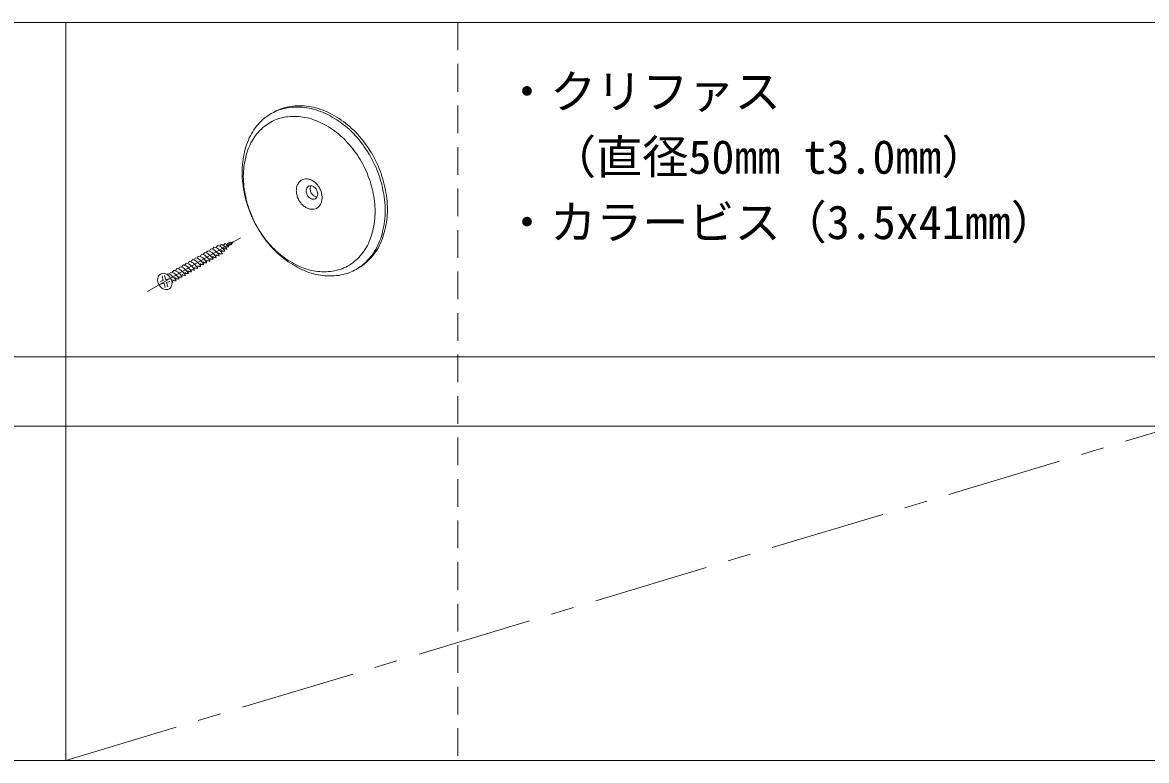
# Model space of a CAD drawing. Units: millimetres on the paper, enlarged 50 times, with parts at other scales. Extents: x -9752 to 9748, y -6991 to 6878.
# Drawn here: x -7314 to -4877, y 2 to 1602 of the extents above; entities that cross this region are included whole.
import ezdxf
from ezdxf.enums import TextEntityAlignment as Align

# ---------------------------------------------------------------- set-up
doc = ezdxf.new("R2010")
doc.units = ezdxf.units.MM
doc.header["$LTSCALE"] = 50
doc.linetypes.add('CHAIN1', pattern=[8, 5, -1, 1, -1])
doc.linetypes.add('DASHED1', pattern=[1.8, 1.2, -0.6])
for name, color, linetype, lineweight in [('1-1_中線', 7, 'Continuous', 18), ('1-6_文字', 4, 'Continuous', 9), ('F-0_中心線', 4, 'CHAIN1', 9), ('F-6_文字', 7, 'Continuous', 18)]:
    doc.layers.add(name, color=color, linetype=linetype, lineweight=lineweight)
doc.styles.add('ＭＳ ゴシック', font='')
doc.styles.get('ＭＳ ゴシック').set_extended_font_data('MS Gothic')

msp = doc.modelspace()

# ---------------------------------------------------------------- linework, layer by layer
at = {"layer": '1-1_中線'}
for p, q in [((-6774.95, 1404.91), (-6770.13, 1407.69)), ((-6867.21, 1124.63), (-6857.35, 1126.74)), ((-6857.35, 1126.74), (-6862.95, 1120.53)), ((-6895.89, 1095.61), (-6892.75, 1097.43)), ((-6889.2, 1099.48), (-6886.05, 1101.3)), ((-6883.77, 1105.5), (-6880.62, 1107.32)), ((-6878.57, 1110.76), (-6876.37, 1112.03)), ((-6936.06, 1072.42), (-6932.91, 1074.24)), ((-6929.37, 1076.29), (-6926.22, 1078.11)), ((-6922.67, 1080.15), (-6919.53, 1081.97)), ((-6915.98, 1084.02), (-6912.83, 1085.84)), ((-6909.28, 1087.88), (-6906.14, 1089.7)), ((-6902.59, 1091.75), (-6899.44, 1093.57)), ((-7008.96, 1043.16), (-7011.66, 1053.24)), ((-7003.69, 1044.57), (-7006.24, 1054.11)), ((-6976.23, 1049.23), (-6973.08, 1051.05)), ((-6969.54, 1053.1), (-6966.39, 1054.91)), ((-6962.84, 1056.96), (-6959.69, 1058.78)), ((-6956.15, 1060.83), (-6953, 1062.64)), ((-6949.45, 1064.69), (-6946.3, 1066.51)), ((-6942.76, 1068.56), (-6939.61, 1070.38)), ((-6591.15, 1067.14), (-6586.33, 1069.92)), ((-7015.84, 1041.31), (-7008.96, 1043.16)), ((-7007.38, 1037.26), (-7015.13, 1035.19)), ((-7004.83, 1027.76), (-7007.38, 1037.26)), ((-7003.69, 1044.57), (-6996.75, 1046.43)), ((-6994.86, 1040.62), (-7002.11, 1038.68)), ((-6999.55, 1029.15), (-7002.11, 1038.68)), ((-6989.62, 1041.5), (-6986.47, 1043.32)), ((-6982.92, 1045.37), (-6979.78, 1047.18))]:
    msp.add_line(p, q, dxfattribs=at)
at = {"layer": '1-1_中線', "linetype": 'CHAIN1'}
msp.add_line((-7043.07, 1019.51), (-6841.93, 1135.64), dxfattribs=at)
at = {"layer": '1-1_中線'}
for centre, radius, start, end in [((-6715.69, 1313.41), 108.87, 111.63576, 120), ((-6720.28, 1302.24), 116.78, 91.53006, 114.42916), ((-6715.46, 1305.02), 116.78, 91.53006, 110.22615), ((-6717.86, 1282.05), 137.04, 75.2791, 92.31622), ((-6713.04, 1284.84), 137.04, 75.2791, 92.31622), ((-6726.67, 1256.61), 163.9, 59.17209, 74.56137), ((-6721.85, 1259.39), 163.9, 59.17209, 74.56137), ((-6712.38, 1300.9), 121.55, 131.5208, 150.13997), ((-6727.17, 1299.08), 100.16, 111.63576, 131.70528), ((-6720.52, 1310.62), 108.87, 120, 131.70529), ((-6726.95, 1291.37), 107.44, 91.53006, 110.22615), ((-6724.73, 1272.8), 126.08, 75.2791, 92.31622), ((-6732.83, 1249.39), 150.79, 59.17209, 74.56137), ((-6743.94, 1219.12), 204.99, 47.4884, 60.39696), ((-6739.11, 1221.9), 204.99, 47.4884, 60.39696), ((-6719.68, 1290.14), 111.82, 131.5208, 150.13997), ((-6748.72, 1214.9), 188.59, 47.4884, 60.39696), ((-6760.87, 1202.76), 228.49, 34.74982, 47.13036), ((-6756.05, 1205.55), 228.49, 34.74982, 47.13036), ((-6686.44, 1288.76), 150.1, 151.05005, 166.99007), ((-6695.82, 1278.97), 138.09, 151.05005, 166.99007), ((-6764.29, 1199.85), 210.21, 34.74982, 47.13036), ((-6650.16, 1277.03), 188.12, 165.99814, 179.82169), ((-6776.2, 1188.34), 226.57, 23.69022, 35.42517), ((-6773.81, 1190.25), 246.27, 23.69022, 35.42517), ((-6768.98, 1193.04), 246.27, 23.69022, 35.42517), ((-6662.44, 1268.18), 173.07, 165.99814, 179.82169), ((-6768.92, 1194.48), 245.64, 11.90216, 23.38902), ((-6620.42, 1278.73), 217.86, 180.29314, 193.00909), ((-6635.08, 1269.74), 200.43, 180.29314, 193.00909), ((-6776.14, 1189.67), 225.99, 11.90216, 23.38902), ((-6773.74, 1191.69), 245.64, 11.90216, 23.38902), ((-6686.77, 1237.83), 33.86, 165.99814, 179.82169), ((-6693.3, 1239.94), 27.02, 151.05005, 166.99007), ((-6697.97, 1242.13), 21.88, 131.5208, 150.13997), ((-6699.44, 1243.88), 19.6, 111.63576, 131.70528), ((-6699.39, 1242.37), 21.02, 91.53006, 110.22615), ((-6698.96, 1238.74), 24.67, 75.2791, 92.31622), ((-6686.93, 1238.15), 12.01, 151.05005, 166.99007), ((-6689.01, 1239.12), 9.72, 131.5208, 150.13997), ((-6689.66, 1239.9), 8.71, 111.63576, 131.70528), ((-6689.64, 1239.23), 9.34, 91.53006, 110.22615), ((-6700.54, 1234.16), 29.5, 59.17209, 74.56137), ((-6675.58, 1242.09), 15.05, 165.99814, 179.82169), ((-6678.49, 1243.03), 12.01, 151.05005, 166.99007), ((-6689.44, 1237.62), 10.96, 75.2791, 92.31622), ((-6690.15, 1235.58), 13.11, 59.17209, 74.56137), ((-6703.65, 1227.41), 36.9, 47.4884, 60.39696), ((-6691.53, 1232.58), 16.4, 47.4884, 60.39696), ((-6692.88, 1231.27), 18.28, 34.74982, 47.13036), ((-6706.7, 1224.46), 41.13, 34.74982, 47.13036), ((-6709.03, 1222.21), 44.33, 23.69022, 35.42517), ((-6744.39, 1195.64), 221.43, 0.40636, 12.91721), ((-6592.02, 1280.45), 245.97, 191.90993, 203.38126), ((-6608.95, 1271.33), 226.29, 191.90993, 203.38126), ((-6681.42, 1238.14), 39.21, 180.29314, 193.00909), ((-6676.31, 1238.45), 44.27, 191.90993, 203.38126), ((-6676.55, 1238.58), 44.1, 203.65993, 215.45546), ((-6684.03, 1237.21), 15.05, 165.99814, 179.82169), ((-6681.65, 1237.35), 17.43, 180.29314, 193.00909), ((-6679.38, 1237.49), 19.68, 191.90993, 203.38126), ((-6679.48, 1237.54), 19.6, 203.65993, 215.45546), ((-6680.54, 1236.5), 18.14, 214.70239, 227.17778), ((-6681.82, 1235.24), 16.35, 227.46767, 240.41769), ((-6673.21, 1242.23), 17.43, 180.29314, 193.00909), ((-6670.93, 1242.36), 19.68, 191.90993, 203.38126), ((-6683.14, 1232.35), 13.18, 239.21449, 254.51897), ((-6671.04, 1242.42), 19.6, 203.65993, 215.45546), ((-6672.09, 1241.38), 18.14, 214.70239, 227.17778), ((-6683.82, 1230.77), 11.48, 254.33559, 255.6644), ((-6683.86, 1230.36), 11.07, 255.36485, 272.23047), ((-6683.91, 1229.86), 10.58, 254.96596, 255.03403), ((-6673.37, 1240.12), 16.35, 227.46767, 240.41769), ((-6683.69, 1228.68), 9.39, 271.57373, 290.18248), ((-6674.7, 1237.23), 13.18, 239.21449, 254.51897), ((-6683.69, 1228.01), 8.77, 291.70134, 311.63971), ((-6675.37, 1235.64), 11.48, 254.33559, 255.6644), ((-6675.42, 1235.24), 11.07, 255.36485, 268.34909), ((-6675.47, 1234.74), 10.58, 254.96596, 255.03403), ((-6693.92, 1230.27), 19.7, 23.69022, 35.42517), ((-6684.3, 1228.73), 9.71, 311.50742, 330.15334), ((-6686.33, 1229.69), 11.95, 331.01143, 347.02867), ((-6693.91, 1230.39), 19.65, 11.90216, 23.38902), ((-6689.17, 1230.64), 14.93, 345.93053, 359.86507), ((-6691.95, 1230.48), 17.71, 0.40636, 12.91721), ((-6709.02, 1222.47), 44.21, 11.90216, 23.38902), ((-6698.34, 1223.04), 33.59, 345.93053, 359.86507), ((-6704.6, 1222.68), 39.86, 0.40636, 12.91721), ((-6753.57, 1190.74), 203.72, 0.40636, 12.91721), ((-6749.22, 1192.85), 221.43, 0.40636, 12.91721), ((-6678.92, 1236.23), 40.82, 214.70239, 227.17778), ((-6681.8, 1233.4), 36.78, 227.46767, 240.41769), ((-6684.77, 1226.9), 29.66, 239.21449, 254.51897), ((-6686.29, 1223.33), 25.83, 254.33559, 255.6644), ((-6686.39, 1222.42), 24.92, 255.36485, 272.23047), ((-6686.52, 1221.29), 23.8, 254.96596, 255.03403), ((-6686, 1218.63), 21.12, 271.57373, 290.18248), ((-6686.01, 1217.13), 19.72, 291.70134, 311.63971), ((-6687.38, 1218.75), 21.85, 311.50742, 330.15334), ((-6691.95, 1220.91), 26.89, 331.01143, 347.02867), ((-6714.42, 1194.86), 186.62, 345.93053, 359.86507), ((-6709.59, 1197.65), 186.62, 345.93053, 359.86507), ((-6593.37, 1281.17), 245.01, 203.65993, 215.45546), ((-6610.2, 1271.98), 225.41, 203.65993, 215.45546), ((-6721.56, 1192.58), 171.69, 345.93053, 359.86507), ((-6688.93, 1181.69), 137.43, 331.01143, 347.02867), ((-6678.96, 1183.03), 149.38, 331.01143, 347.02867), ((-6674.13, 1185.81), 149.38, 331.01143, 347.02867), ((-6876.68, 1112.01), 11.09, 122.90716, 150.8899), ((-6890.71, 1102.65), 20.32, 41.88473, 66.80448), ((-6868.66, 1113.72), 11.09, 122.90716, 152.33184), ((-6885.35, 1105.74), 20.32, 41.88473, 58.34104), ((-6861.19, 1115.32), 11.09, 122.90716, 153.62981), ((-6879.99, 1108.84), 20.32, 41.88473, 51.02848), ((-6885.63, 1099.17), 31.16, 43.29276, 48.21233), ((-6622.29, 1260), 208.62, 214.70239, 227.17778), ((-6606.52, 1268.14), 226.76, 214.70239, 227.17778), ((-6919.16, 1090.76), 11.09, 122.90716, 155.10443), ((-6929.54, 1080.23), 20.32, 41.88473, 77.62576), ((-6912.47, 1094.63), 11.09, 122.90716, 155.10443), ((-6922.85, 1084.09), 20.32, 41.88473, 77.62576), ((-6905.78, 1098.49), 11.09, 122.90716, 155.10443), ((-6916.15, 1087.96), 20.32, 41.88473, 77.62576), ((-6899.08, 1102.36), 11.09, 122.90716, 155.10443), ((-6928.49, 1074.43), 31.16, 28.00005, 48.21233), ((-6909.46, 1091.82), 20.32, 41.88473, 77.62576), ((-6892.39, 1106.22), 11.09, 122.90716, 155.10443), ((-6921.79, 1078.29), 31.16, 28.00005, 48.21233), ((-6902.76, 1095.69), 20.32, 41.88473, 77.62576), ((-6888.6, 1109.55), 12.8, 237.83984, 274.55908), ((-6884.5, 1109.79), 11.09, 122.90716, 155.10443), ((-6915.1, 1082.16), 31.16, 28.00005, 48.21233), ((-6896.07, 1099.55), 20.32, 41.88473, 74.15697), ((-6881.91, 1113.41), 12.8, 234.35898, 274.55908), ((-6908.4, 1086.02), 31.16, 28.00005, 48.21233), ((-6876.47, 1119.44), 12.8, 236.96217, 274.55908), ((-6901.71, 1089.89), 31.16, 32.59702, 48.21233), ((-6872.22, 1124.15), 12.8, 241.68892, 274.55908), ((-6896.35, 1092.98), 31.16, 36.2039, 48.21233), ((-6877.71, 1121.9), 9.38, 299.41676, 322.26498), ((-6868.06, 1128.77), 12.8, 253.07533, 274.55908), ((-6890.99, 1096.07), 31.16, 39.76411, 48.21233), ((-6871.72, 1125.16), 8.11, 293.00502, 325.26663), ((-6863.97, 1133.3), 12.8, 253.71798, 274.55908), ((-6637.02, 1245.51), 187.99, 227.46767, 240.41769), ((-6622.53, 1252.39), 204.34, 227.46767, 240.41769), ((-6665.57, 1170.66), 111.66, 311.50742, 330.15334), ((-6653.57, 1171.04), 121.37, 311.50742, 330.15334), ((-6648.74, 1173.82), 121.37, 311.50742, 330.15334), ((-6966.03, 1063.71), 11.09, 122.90716, 155.10443), ((-6976.41, 1053.17), 20.32, 41.88473, 77.62576), ((-6959.33, 1067.57), 11.09, 122.90716, 155.10443), ((-6969.71, 1057.04), 20.32, 41.88473, 77.62576), ((-6952.64, 1071.44), 11.09, 122.90716, 155.10443), ((-6963.02, 1060.9), 20.32, 41.88473, 77.62576), ((-6945.94, 1075.3), 11.09, 122.90716, 155.10443), ((-6956.32, 1064.77), 20.32, 41.88473, 77.62576), ((-6939.25, 1079.17), 11.09, 122.90716, 155.10443), ((-6968.65, 1051.23), 31.16, 28.00005, 48.21233), ((-6949.63, 1068.63), 20.32, 41.88473, 77.62576), ((-6932.55, 1083.03), 11.09, 122.90716, 155.10443), ((-6961.96, 1055.1), 31.16, 28.00005, 48.21233), ((-6942.93, 1072.5), 20.32, 41.88473, 77.62576), ((-6925.86, 1086.9), 11.09, 122.90716, 155.10443), ((-6928.77, 1086.36), 12.8, 241.66227, 274.55908), ((-6955.26, 1058.96), 31.16, 28.00005, 48.21233), ((-6936.24, 1076.36), 20.32, 41.88473, 77.62576), ((-6922.08, 1090.22), 12.8, 232.00164, 274.55908), ((-6948.57, 1062.83), 31.16, 28.00005, 48.21233), ((-6915.38, 1094.09), 12.8, 236.02176, 274.55908), ((-6941.87, 1066.69), 31.16, 28.00005, 48.21233), ((-6908.69, 1097.95), 12.8, 235.3705, 274.55908), ((-6935.18, 1070.56), 31.16, 28.00005, 48.21233), ((-6901.99, 1101.82), 12.8, 238.48264, 274.55908), ((-6895.3, 1105.68), 12.8, 234.20504, 274.55908), ((-6652.22, 1212.29), 151.62, 239.21449, 254.51897), ((-6639.05, 1216.28), 164.81, 239.21449, 254.51897), ((-6658.56, 1162.38), 100.81, 291.70134, 311.63971), ((-6645.94, 1162.03), 109.58, 299.96939, 311.63971), ((-6641.11, 1164.82), 109.58, 300, 311.63971), ((-6992.81, 1048.24), 11.09, 122.90716, 134.83298), ((-7003.19, 1037.71), 20.32, 41.88473, 77.62576), ((-6986.11, 1052.11), 11.09, 122.90716, 155.10443), ((-6996.49, 1041.58), 20.32, 41.88473, 77.62576), ((-6979.42, 1055.97), 11.09, 122.90716, 155.10443), ((-7008.82, 1028.04), 31.16, 28.00005, 48.21233), ((-6989.8, 1045.44), 20.32, 41.88473, 77.62576), ((-6975.63, 1059.3), 12.8, 234.75356, 274.55908), ((-6972.72, 1059.84), 11.09, 122.90716, 155.10443), ((-7002.13, 1031.91), 31.16, 28.00005, 48.21233), ((-6983.1, 1049.31), 20.32, 41.88473, 77.62576), ((-6968.94, 1063.17), 12.8, 240.09282, 274.55908), ((-6995.43, 1035.77), 31.16, 28.00005, 48.21233), ((-6962.24, 1067.03), 12.8, 241.33981, 274.55908), ((-6988.74, 1039.64), 31.16, 28.00005, 48.21233), ((-6955.55, 1070.9), 12.8, 236.7046, 274.55908), ((-6982.04, 1043.5), 31.16, 28.00005, 48.21233), ((-6948.86, 1074.76), 12.8, 237.13729, 274.55908), ((-6975.35, 1047.37), 31.16, 28.00005, 48.21233), ((-6942.16, 1078.63), 12.8, 244.42539, 274.55908), ((-6935.47, 1082.49), 12.8, 244.25808, 274.55908), ((-6661.14, 1183.64), 121.64, 254.96596, 255.03403), ((-6660.51, 1189.38), 127.35, 255.36485, 272.23047), ((-6648.74, 1185.14), 132.22, 254.96596, 255.03403), ((-6647.51, 1196.47), 143.49, 255.66428, 255.6644), ((-6648.06, 1191.38), 138.42, 255.36485, 272.23047), ((-6658.52, 1170.03), 107.94, 271.57373, 290.18248), ((-6645.9, 1170.35), 117.33, 271.57373, 290.18248), ((-6645.94, 1162.03), 109.58, 291.70134, 300), ((-7015.52, 1024.18), 31.16, 28.00005, 38.45708), ((-6989.02, 1051.57), 12.8, 264.72324, 274.55908), ((-6982.33, 1055.44), 12.8, 238.98265, 274.55908)]:
    msp.add_arc(centre, radius, start, end, dxfattribs=at)
msp.add_ellipse((-7005.72, 1041.08), major_axis=(-9.27, 16.05), ratio=0.78, dxfattribs=at)
at = {"layer": 'F-0_中心線'}
msp.add_line((-7220.42, 2.5), (-4814.17, 727.5), dxfattribs=at)
at = {"layer": 'F-6_文字', "color": 3}
for p, q in [((-9626.67, 1602.5), (-1.67, 1602.5)), ((-7220.42, 1602.5), (-7220.42, 2.5)), ((-9626.67, 877.5), (-1.67, 877.5)), ((-9626.67, 727.5), (-1.67, 727.5)), ((-9626.67, 2.5), (-1.67, 2.5)), ((-9626.67, 2.5), (-1.67, 2.5)), ((-5431.19, 2.5), (-1.67, 2.5))]:
    msp.add_line(p, q, dxfattribs=at)
at = {"layer": 'F-6_文字', "color": 4, "linetype": 'DASHED1', "lineweight": 9}
msp.add_line((-6370.42, 1602.5), (-6370.42, 2.5), dxfattribs=at)

# ---------------------------------------------------------------- texts
at = {"layer": '1-6_文字', "style": 'ＭＳ ゴシック'}
for s, p in [('・クリファス', (-6270.42, 1394.17)), ('（直径50mm t3.0mm）', (-6170.42, 1252.5)), ('・カラービス（3.5x41mm）', (-6270.42, 1110.83))]:
    msp.add_text(s, height=73.31, dxfattribs=at).set_placement(p, align=Align.BOTTOM_LEFT)

doc.saveas('drawing.dxf')
